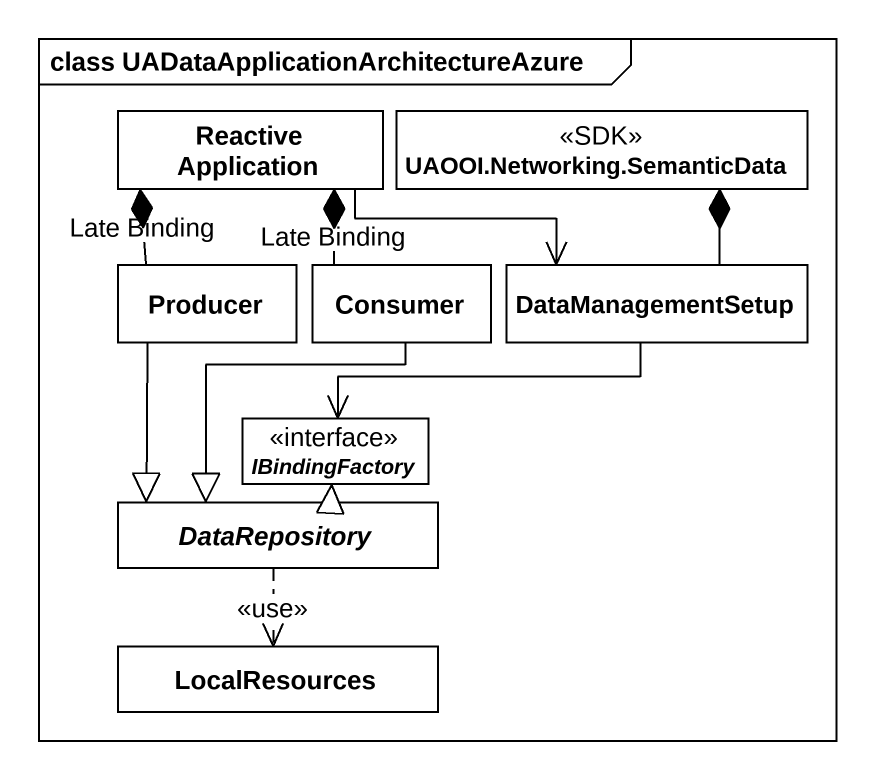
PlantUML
@startuml
mainframe class UADataApplicationArchitectureAzure
hide circle
hide empty members
class "Reactive Application" as Reactive_Application
class "UAOOI.Networking.SemanticData" as UAOOI_Networking <<SDK>> #FFFFFF
class Producer
class Consumer
class DataManagementSetup #FFFFFF
interface IBindingFactory #FFFFFF
abstract class DataRepository #FFFFFF
class LocalResources #FFFFFF
Reactive_Application -right-> DataManagementSetup
Producer -up-* Reactive_Application : Late Binding
Producer --|> DataRepository
Consumer -up-* Reactive_Application : Late Binding
Consumer --|> DataRepository
DataManagementSetup -up-* UAOOI_Networking
DataManagementSetup -left-> IBindingFactory
DataRepository .up.|> IBindingFactory
DataRepository ..> LocalResources : <<use>>
@enduml
